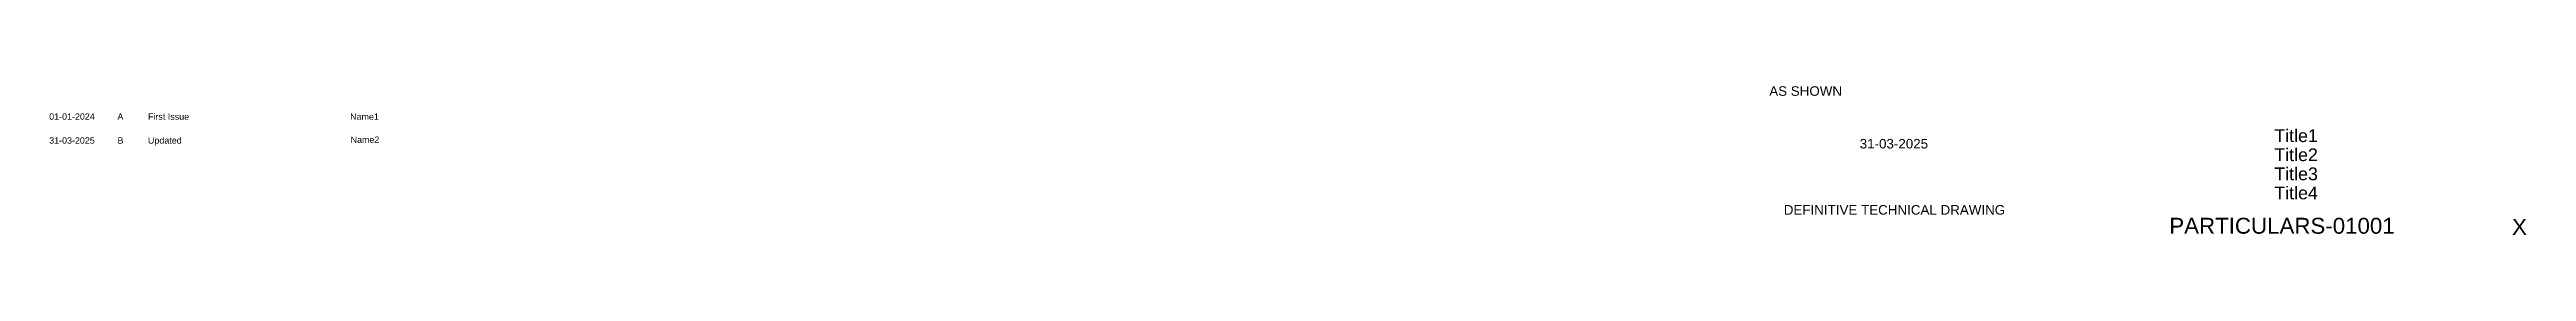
# Paper-space layout 'Layout1' of a CAD drawing. Extents: x 12 to 400, y 9 to 32.
import ezdxf
from ezdxf.enums import TextEntityAlignment as Align

# ---------------------------------------------------------------- set-up
doc = ezdxf.new("R2010")
doc.units = 0
doc.layers.get('0').update_dxf_attribs({"linetype": 'CONTINUOUS'})
doc.layers.add('LEADER', color=10, linetype='CONTINUOUS', lineweight=5)
doc.styles.add('CART001$0$sys-arial', font='arial.ttf')

# ---------------------------------------------------------------- blocks, each defined once
blk = doc.blocks.new('CART001')
at = {"style": 'CART001$0$sys-arial'}
for tag, height, p in [('SCALES', 1.5, (286.99, 31.69)), ('DATE0', 1, (15.29, 27.67)), ('REV0', 1, (22.88, 27.67)), ('DATE1', 1, (15.29, 23.92)), ('REV1', 1, (22.88, 23.92)), ('SUBMISSION_DATE', 1.5, (300.82, 23.41)), ('DATE2', 1, (15.29, 20.17)), ('REV2', 1, (22.88, 20.17)), ('DATE3', 1, (15.29, 16.42)), ('REV3', 1, (22.88, 16.42)), ('DATE4', 1, (15.29, 12.67)), ('REV4', 1, (22.88, 12.67)), ('STATUS', 1.5, (300.91, 13.01)), ('DATE5', 1, (15.29, 8.92)), ('REV5', 1, (22.88, 8.92)), ('REVISION', 2.5, (398.86, 10.33))]:
    blk.add_attdef(tag, text='', height=height, dxfattribs=at).set_placement(p, align=Align.MIDDLE_CENTER)
for tag, p in [('DESCR0', (27.2, 27.67)), ('SIGN0', (58.88, 27.67)), ('S_SIGN0', (69.36, 27.67)), ('DESCR1', (27.2, 23.92)), ('SIGN1', (58.95, 24.04)), ('S_SIGN1', (69.43, 24.04)), ('DESCR2', (27.2, 20.17)), ('SIGN2', (58.95, 20.29)), ('S_SIGN2', (69.43, 20.29)), ('DESCR3', (27.2, 16.42)), ('SIGN3', (58.95, 16.54)), ('S_SIGN3', (69.43, 16.54)), ('DESCR4', (27.2, 12.67)), ('SIGN4', (58.95, 12.79)), ('S_SIGN4', (69.43, 12.79)), ('DESCR5', (27.2, 8.92)), ('SIGN5', (58.95, 9.04)), ('S_SIGN5', (69.43, 9.04))]:
    blk.add_attdef(tag, text='', height=1, dxfattribs=at).set_placement(p, align=Align.MIDDLE_LEFT)
for tag, p in [('TITLE_1', (363.85, 25.67)), ('TITLE_2', (363.85, 22.67)), ('TITLE_3', (363.85, 19.67)), ('TITLE_4', (363.85, 16.67))]:
    blk.add_attdef(tag, text='', height=2, dxfattribs=at).set_placement(p, align=Align.TOP_CENTER)
blk.add_attdef('DWG_NO', (343.98, 9.26), '', height=2.5, dxfattribs=at)

psp = doc.layouts.get("Layout1")

# ---------------------------------------------------------------- block references
at = {"layer": 'LEADER'}
psp.add_blockref('CART001', (0, 0), dxfattribs=at).add_auto_attribs({'STATUS': 'DEFINITIVE TECHNICAL DRAWING', 'REVISION': 'X', 'TITLE_1': 'Title1', 'TITLE_2': 'Title2', 'DESCR0': 'First Issue', 'DATE0': '01-01-2024', 'SUBMISSION_DATE': '31-03-2025', 'REV0': 'A', 'DWG_NO': 'PARTICULARS-01001', 'SCALES': 'AS SHOWN', 'TITLE_4': 'Title4', 'TITLE_3': 'Title3', 'DESCR1': 'Updated', 'DATE1': '31-03-2025', 'REV1': 'B', 'SIGN1': 'Name2', 'SIGN0': 'Name1'})

doc.saveas('drawing.dxf')
